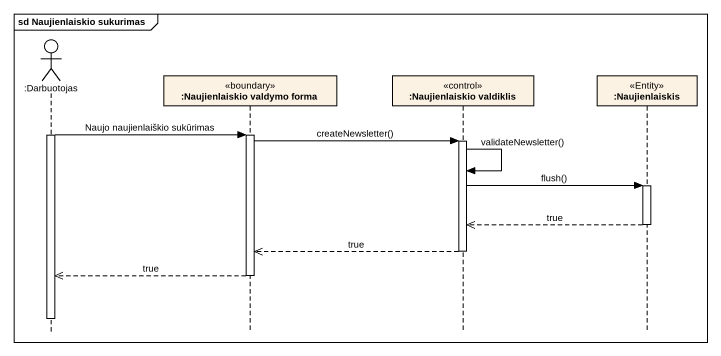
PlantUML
@startuml
mainframe sd Naujienlaiskio sukurimas
hide footbox
actor ":Darbuotojas" as Darbuotojas
participant ":Naujienlaiskio valdymo forma" as Naujienlaiskio_valdymo_forma <<boundary>>
participant ":Naujienlaiskio valdiklis" as Naujienlaiskio_valdiklis <<control>>
participant ":Naujienlaiskis" as Naujienlaiskis <<Entity>>

activate Darbuotojas
Darbuotojas -> Naujienlaiskio_valdymo_forma : Naujo naujienlaiškio sukūrimas
activate Naujienlaiskio_valdymo_forma
Naujienlaiskio_valdymo_forma -> Naujienlaiskio_valdiklis : createNewsletter()
activate Naujienlaiskio_valdiklis
Naujienlaiskio_valdiklis -> Naujienlaiskio_valdiklis : validateNewsletter()
Naujienlaiskio_valdiklis -> Naujienlaiskis : flush()
activate Naujienlaiskis
Naujienlaiskis -->> Naujienlaiskio_valdiklis : true
deactivate Naujienlaiskis
Naujienlaiskio_valdiklis -->> Naujienlaiskio_valdymo_forma : true
deactivate Naujienlaiskio_valdiklis
Naujienlaiskio_valdymo_forma -->> Darbuotojas : true
deactivate Naujienlaiskio_valdymo_forma
deactivate Darbuotojas
@enduml
